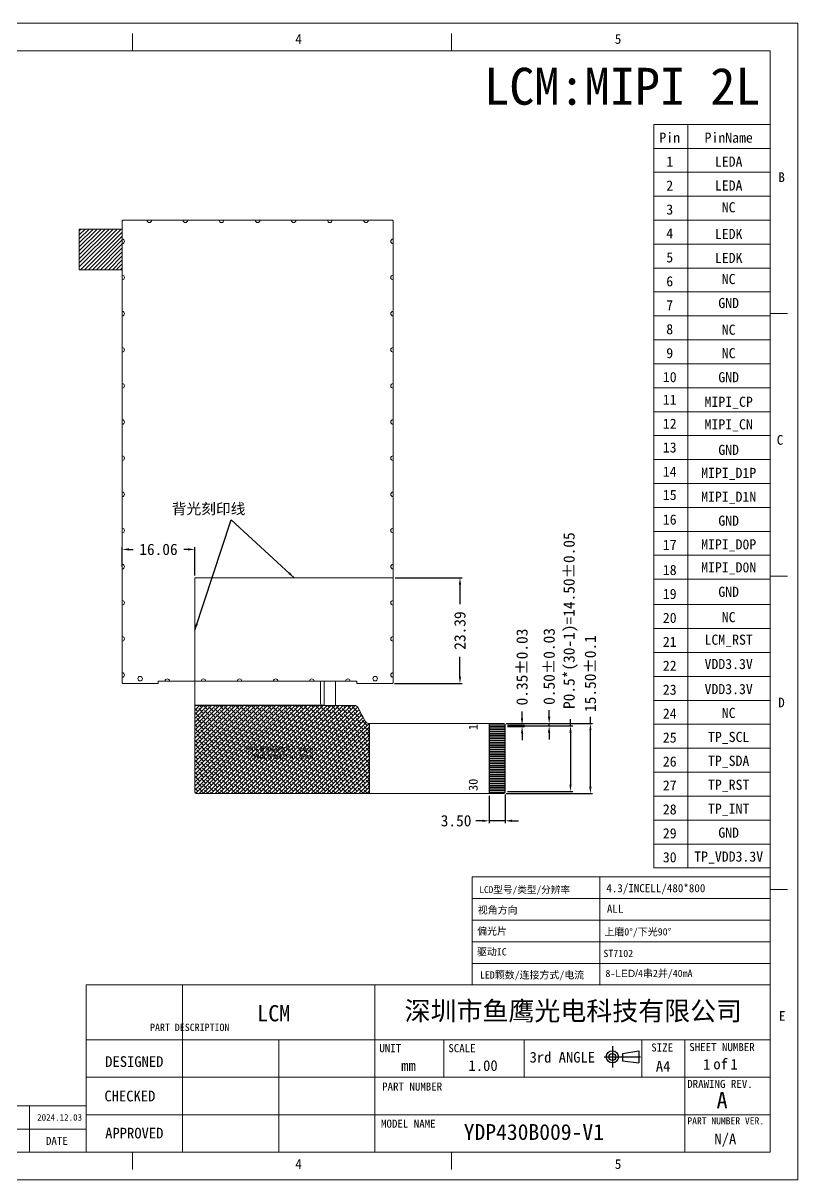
# Model space of a CAD drawing. Header units: inches. Extents: x 384 to 1427, y -468 to -47.
# Drawn here: x 577.8 to 749.5, y -464.8 to -208.7 of the extents above; entities that cross this region are included whole.
import ezdxf
from ezdxf.enums import TextEntityAlignment as Align

# ---------------------------------------------------------------- set-up
doc = ezdxf.new("R2010")
doc.units = ezdxf.units.IN
doc.header["$LTSCALE"] = 1.21
doc.header["$MEASUREMENT"] = 0
doc.header["$PDMODE"] = 3
doc.header["$PDSIZE"] = 0.3125
doc.layers.get('0').update_dxf_attribs({"linetype": 'CONTINUOUS'})
doc.layers.get('Defpoints').update_dxf_attribs({"linetype": 'CONTINUOUS'})
doc.layers.add('FPC', color=40, linetype='CONTINUOUS', lineweight=20)
for name, color, linetype in [('TOPOVERLAY', 2, 'CONTINUOUS'), ('TXT', 6, 'CONTINUOUS'), ('图框', 7, 'CONTINUOUS'), ('标 注', 3, 'CONTINUOUS')]:
    doc.layers.add(name, color=color, linetype=linetype)
doc.styles.add('仿宋', font='', dxfattribs={"height": 2.5})
doc.styles.add('宋', font='')
doc.styles.add('宋体', font='')
doc.styles.add('黑体', font='')
doc.styles.get('仿宋').set_extended_font_data('FangSong_GB2312')
doc.styles.get('宋').set_extended_font_data('SimSun')
doc.styles.get('宋体').set_extended_font_data('SimSun')
doc.styles.get('黑体').set_extended_font_data('楷体_GB2312')
doc.dimstyles.new('HC-1', dxfattribs={"dimtxt": 2.5, "dimasz": 1.5, "dimexe": 0.5, "dimexo": 0.5, "dimgap": 0.9, "dimtad": 0, "dimzin": 0, "dimdsep": 46, "dimtxsty": '仿宋', "dimcen": 0.5, "dimclrd": 3, "dimclre": 3, "dimclrt": 3, "dimazin": 0, "dimtfac": 1, "dimtmove": 0, "dimatfit": 3, "dimfxl": 1, "dimtolj": 1, "dimtzin": 0, "dimarcsym": 0})

# ---------------------------------------------------------------- blocks, each defined once
blk = doc.blocks.new('THIRD-PROJ_BL0')
at = {"linetype": 'Continuous'}
blk.add_line((257.13, 38.11), (257.13, 34.11), dxfattribs=at)
at = {"color": 7, "linetype": 'Continuous'}
for p, q in [((259.04, 36.73), (262.11, 37.22)), ((262.11, 37.22), (262.11, 34.94)), ((255.59, 36.06), (262.41, 36.06)), ((259.04, 36.73), (259.04, 35.31)), ((259.04, 35.31), (262.11, 34.94))]:
    blk.add_line(p, q, dxfattribs=at)
for centre, radius in [((257.13, 36.08), 1.14), ((257.13, 36.06), 0.67)]:
    blk.add_circle(centre, radius, dxfattribs=at)
blk = doc.blocks.new('*U1')
at = {"layer": '图框', "color": 2, "linetype": 'ByBlock'}
blk.add_lwpolyline([(-0.175, -1.75), (0.175, -1.75), (0.175, 1.75), (-0.175, 1.75)], close=True, dxfattribs=at)
blk = doc.blocks.new('*D13')
at = {"color": 0, "lineweight": -2}
for p, q in [((681.11, -379.77), (681.11, -385.79)), ((684.61, -379.44), (684.61, -385.79)), ((679.61, -385.29), (678.11, -385.29)), ((684.61, -385.29), (681.11, -385.29)), ((686.11, -385.29), (687.61, -385.29))]:
    blk.add_line(p, q, dxfattribs=at)
at = {"color": 0}
for points in [[(679.61, -385.54), (679.61, -385.04), (681.11, -385.29)], [(686.11, -385.04), (686.11, -385.54), (684.61, -385.29)]]:
    blk.add_solid(points, dxfattribs=at)
at = {"layer": 'Defpoints', "color": 0}
for p in [(681.11, -379.27), (684.61, -378.94), (681.11, -385.29)]:
    blk.add_point(p, dxfattribs=at)
at = {"color": 7, "lineweight": 5, "insert": (673.75, -385.29), "char_height": 2.5, "attachment_point": 5, "style": '仿宋'}
blk.add_mtext('\\A1;3.50', dxfattribs=at)
blk = doc.blocks.new('*D14')
at = {"color": 0, "lineweight": -2}
for p, q in [((694.37, -362.27), (694.37, -360.77)), ((684.81, -363.77), (694.87, -363.77)), ((685.11, -364.27), (694.87, -364.27)), ((694.37, -364.27), (694.37, -363.77)), ((694.37, -365.77), (694.37, -367.27))]:
    blk.add_line(p, q, dxfattribs=at)
at = {"color": 0}
for points in [[(694.12, -362.27), (694.62, -362.27), (694.37, -363.77)], [(694.62, -365.77), (694.12, -365.77), (694.37, -364.27)]]:
    blk.add_solid(points, dxfattribs=at)
at = {"layer": 'Defpoints', "color": 0}
for p in [(684.31, -363.77), (684.61, -364.27), (694.37, -363.77)]:
    blk.add_point(p, dxfattribs=at)
at = {"color": 7, "lineweight": 5, "insert": (694.37, -351.13), "char_height": 2.5, "attachment_point": 5, "rotation": 90, "style": '仿宋'}
blk.add_mtext('\\A1;0.50\\fFangSong_GB2312|b0|i0|c134|p49;±0.03', dxfattribs=at)
blk = doc.blocks.new('*D15')
at = {"color": 0, "lineweight": -2}
for p, q in [((688.37, -362.59), (688.37, -361.09)), ((685.11, -364.09), (688.87, -364.09)), ((685.11, -364.44), (688.87, -364.44)), ((688.37, -364.44), (688.37, -364.09)), ((688.37, -365.94), (688.37, -367.44))]:
    blk.add_line(p, q, dxfattribs=at)
at = {"color": 0}
for points in [[(688.12, -362.59), (688.62, -362.59), (688.37, -364.09)], [(688.62, -365.94), (688.12, -365.94), (688.37, -364.44)]]:
    blk.add_solid(points, dxfattribs=at)
at = {"layer": 'Defpoints', "color": 0}
for p in [(684.61, -364.09), (684.61, -364.44), (688.37, -364.09)]:
    blk.add_point(p, dxfattribs=at)
at = {"color": 7, "lineweight": 5, "insert": (688.37, -351.25), "char_height": 2.5, "attachment_point": 5, "rotation": 90, "style": '仿宋'}
blk.add_mtext('\\A1;0.35%%P0.03', dxfattribs=at)
blk = doc.blocks.new('*D16')
at = {"color": 0, "lineweight": -2}
for p, q in [((699.1, -364.27), (699.1, -362.77)), ((685.11, -364.27), (699.6, -364.27)), ((699.1, -365.77), (699.1, -377.27)), ((685.11, -378.77), (699.6, -378.77))]:
    blk.add_line(p, q, dxfattribs=at)
at = {"color": 0}
for points in [[(699.35, -365.77), (698.85, -365.77), (699.1, -364.27)], [(698.85, -377.27), (699.35, -377.27), (699.1, -378.77)]]:
    blk.add_solid(points, dxfattribs=at)
at = {"layer": 'Defpoints', "color": 0}
for p in [(684.61, -364.27), (684.61, -378.77), (699.1, -378.77)]:
    blk.add_point(p, dxfattribs=at)
at = {"color": 7, "lineweight": 5, "insert": (699.1, -340.99), "char_height": 2.5, "attachment_point": 5, "rotation": 90, "style": '仿宋'}
blk.add_mtext('\\A1;P0.5*(30-1)=14.50±0.05', dxfattribs=at)
blk = doc.blocks.new('*D17')
at = {"color": 0, "lineweight": -2}
for p, q in [((703.5, -363.77), (703.5, -362.27)), ((684.81, -363.77), (704, -363.77)), ((703.5, -377.77), (703.5, -365.27)), ((684.81, -379.27), (704, -379.27))]:
    blk.add_line(p, q, dxfattribs=at)
at = {"color": 0}
for points in [[(703.75, -365.27), (703.25, -365.27), (703.5, -363.77)], [(703.25, -377.77), (703.75, -377.77), (703.5, -379.27)]]:
    blk.add_solid(points, dxfattribs=at)
at = {"layer": 'Defpoints', "color": 0}
for p in [(684.31, -363.77), (703.5, -363.77), (684.31, -379.27)]:
    blk.add_point(p, dxfattribs=at)
at = {"color": 7, "lineweight": 5, "insert": (703.5, -352.7), "char_height": 2.5, "attachment_point": 5, "rotation": 90, "style": '仿宋'}
blk.add_mtext('\\A1;15.50\\fFangSong_GB2312|b0|i0|c134|p49;±0.1', dxfattribs=at)
blk = doc.blocks.new('*D167')
at = {"layer": 'Defpoints', "color": 0}
for p in [(659.78, -331.49), (674.61, -331.49), (659.63, -354.88)]:
    blk.add_point(p, dxfattribs=at)
at = {"layer": '标 注', "color": 0, "lineweight": -2}
for p, q in [((660.28, -331.49), (675.11, -331.49)), ((674.61, -332.99), (674.61, -337.34)), ((674.61, -353.38), (674.61, -349.02)), ((660.13, -354.88), (675.11, -354.88))]:
    blk.add_line(p, q, dxfattribs=at)
at = {"layer": '标 注', "color": 0}
for points in [[(674.36, -332.99), (674.86, -332.99), (674.61, -331.49)], [(674.36, -353.38), (674.86, -353.38), (674.61, -354.88)]]:
    blk.add_solid(points, dxfattribs=at)
at = {"layer": '标 注', "color": 0, "insert": (674.61, -343.18), "char_height": 2.5, "attachment_point": 5, "rotation": 90, "style": '仿宋'}
blk.add_mtext('\\A1;23.39', dxfattribs=at)
blk = doc.blocks.new('*D168')
at = {"layer": 'Defpoints', "color": 0}
for p in [(599.78, -325.22), (599.78, -329.53), (615.85, -331.49)]:
    blk.add_point(p, dxfattribs=at)
at = {"layer": '标 注', "color": 0, "lineweight": -2}
for p, q in [((599.78, -329.03), (599.78, -324.72)), ((615.85, -330.99), (615.85, -324.72)), ((601.28, -325.22), (602.21, -325.22)), ((614.35, -325.22), (613.42, -325.22))]:
    blk.add_line(p, q, dxfattribs=at)
at = {"layer": '标 注', "color": 0}
for points in [[(601.28, -324.97), (601.28, -325.47), (599.78, -325.22)], [(614.35, -324.97), (614.35, -325.47), (615.85, -325.22)]]:
    blk.add_solid(points, dxfattribs=at)
at = {"layer": '标 注', "color": 0, "insert": (607.82, -325.22), "char_height": 2.5, "attachment_point": 5, "style": '仿宋'}
blk.add_mtext('\\A1;16.06', dxfattribs=at)

msp = doc.modelspace()

# ---------------------------------------------------------------- hatches: boundary and pattern name
at = {"lineweight": 5}
h = msp.add_hatch(dxfattribs=at)
h.set_pattern_fill('ANSI31', color=1, scale=5)
h.set_pattern_definition([(45, (76.319, 25.0458), (-0.44194174, 0.44194174), [])])
h.paths.add_polyline_path([(599.7597, -254.3059), (590.2897, -254.3059), (590.2897, -263.3059), (599.7597, -263.3059)])
at = {"layer": '标 注', "lineweight": 5}
h = msp.add_hatch(dxfattribs=at)
h.set_pattern_fill('ANSI38', color=253, scale=5)
h.paths.add_polyline_path([(615.8485, -378.7659, 0.41421356), (616.3485, -379.2659), (654.5197, -379.2659), (654.5197, -363.7659, -0.27710227), (653.6372, -363.2361), (652.0696, -360.2937, 0.27710227), (651.187, -359.7639), (644.2485, -359.7639), (615.8485, -359.7639)])
h.paths.add_polyline_path([(627.5858, -368.636), (642.3372, -368.636), (642.3372, -372.3055), (627.5858, -372.3055)], flags=24)

# ---------------------------------------------------------------- linework, layer by layer
at = {"color": 7, "linetype": 'Continuous', "lineweight": 5}
for p, q in [((384.0609, -208.7294), (749.4658, -208.7294)), ((749.4658, -208.7294), (749.4658, -464.7664)), ((384.0609, -464.7665), (749.4658, -464.7664))]:
    msp.add_line(p, q, dxfattribs=at)
at = {"linetype": 'Continuous', "lineweight": 5}
for p, q in [((602.0982, -214.8493), (602.0982, -211.0243)), ((672.7374, -214.8493), (672.7374, -211.0243)), ((390.1808, -214.8493), (743.3459, -214.8493)), ((743.3459, -214.8493), (743.3459, -426.0097)), ((743.3459, -272.9885), (747.1708, -272.9885)), ((743.3459, -331.1277), (747.1709, -331.1277)), ((743.3459, -400.5073), (747.1709, -400.5073)), ((390.1809, -458.6466), (743.3459, -458.6465)), ((602.0982, -458.6465), (602.0982, -462.4715)), ((672.7374, -458.6465), (672.7374, -462.4715))]:
    msp.add_line(p, q, dxfattribs=at)
at = {"color": 7, "lineweight": 5}
for p, q in [((717.5483, -231.1444), (717.5483, -395.7261)), ((717.5483, -231.1444), (743.3459, -231.1444)), ((725.0806, -231.1444), (725.0806, -395.7261)), ((743.3459, -234.7355), (743.3459, -385.7201)), ((717.5483, -236.4434), (743.3459, -236.4434)), ((717.5483, -241.7424), (743.3459, -241.7424)), ((717.5483, -247.0415), (743.3459, -247.0415)), ((717.5483, -252.3405), (743.3459, -252.3405)), ((717.5483, -257.6395), (743.3459, -257.6395)), ((717.5483, -262.9386), (743.3459, -262.9386)), ((717.5483, -268.2376), (743.3459, -268.2376)), ((717.5483, -273.5366), (743.3459, -273.5366)), ((717.5483, -278.8357), (743.3459, -278.8357)), ((717.5483, -284.1347), (743.3459, -284.1347)), ((717.5483, -289.4337), (743.3459, -289.4337)), ((717.5483, -294.7328), (743.3459, -294.7328)), ((717.5483, -300.0318), (743.3459, -300.0318)), ((717.5483, -305.3308), (743.3459, -305.3308)), ((717.5483, -310.6299), (743.3459, -310.6299)), ((717.5483, -315.9289), (743.3459, -315.9289)), ((717.5483, -321.2279), (743.3459, -321.2279)), ((717.5483, -326.527), (743.3459, -326.527)), ((717.5483, -331.826), (743.3459, -331.826)), ((717.5483, -337.4367), (743.3459, -337.4367)), ((717.5483, -342.7358), (743.3459, -342.7358)), ((717.5483, -348.0348), (743.3459, -348.0348)), ((717.5483, -353.3338), (743.3459, -353.3338)), ((717.5483, -358.6329), (743.3459, -358.6329)), ((717.5483, -363.9319), (743.3459, -363.9319)), ((717.5483, -369.2309), (743.3459, -369.2309)), ((717.5483, -374.53), (743.3459, -374.53)), ((717.5483, -379.829), (743.3459, -379.829)), ((717.5483, -379.829), (743.3459, -379.829)), ((717.5483, -385.128), (743.3459, -385.128)), ((717.5483, -390.4271), (743.3459, -390.4271)), ((717.5483, -395.7261), (743.3459, -395.7261))]:
    msp.add_line(p, q, dxfattribs=at)
at = {"color": 30, "linetype": 'Continuous', "lineweight": 5}
for p, q in [((644.5485, -354.3759), (644.5485, -359.7639)), ((647.0485, -354.3759), (647.0485, -359.7639))]:
    msp.add_line(p, q, dxfattribs=at)
at = {"color": 4, "linetype": 'Continuous', "lineweight": 5}
for p, q in [((743.3458, -397.7208), (677.2958, -397.7208)), ((677.2958, -421.6211), (677.2958, -397.7208)), ((705.5687, -421.6211), (705.5687, -397.7208)), ((743.3458, -402.5009), (677.2958, -402.5009)), ((743.3458, -407.2809), (677.2958, -407.2809)), ((743.3458, -412.061), (677.2958, -412.061)), ((613.1347, -458.6465), (613.1347, -421.6211)), ((655.788, -421.6211), (655.788, -458.6465)), ((677.2958, -421.6212), (677.2958, -421.6211)), ((655.788, -433.7654), (591.808, -433.7654)), ((634.4613, -458.6465), (634.4613, -433.7654)), ((743.3459, -433.7654), (655.788, -433.7654)), ((671.0722, -442.0591), (671.0722, -433.7654)), ((688.8444, -442.0591), (688.8444, -433.7654)), ((714.9103, -442.0591), (714.9103, -433.7653)), ((724.3889, -458.6465), (724.3888, -433.7654)), ((655.788, -442.0591), (591.808, -442.0591)), ((743.3459, -442.0591), (655.788, -442.0591)), ((591.808, -448.3917), (508.4748, -448.3917)), ((579.2489, -448.3917), (579.2489, -458.6465)), ((655.788, -450.3528), (591.808, -450.3528)), ((743.3459, -450.3528), (655.788, -450.3528)), ((591.808, -453.5191), (508.4748, -453.5191))]:
    msp.add_line(p, q, dxfattribs=at)
at = {"color": 4, "lineweight": 5}
for p, q in [((677.2958, -416.8411), (743.3459, -416.841)), ((677.2958, -416.8411), (677.2958, -421.6211)), ((705.5687, -416.8411), (705.5687, -421.6211))]:
    msp.add_line(p, q, dxfattribs=at)
at = {"color": 0, "lineweight": 5}
msp.add_lwpolyline([(599.7847, -263.3059), (590.2897, -263.3059), (590.2897, -254.3059), (599.7847, -254.3059)], dxfattribs=at)
at = {"color": 4, "linetype": 'Continuous', "lineweight": 5}
msp.add_lwpolyline([(508.4748, -448.3917), (508.4748, -458.6465), (743.3459, -458.6465), (743.3459, -421.6211), (591.808, -421.6211), (591.808, -458.6465)], dxfattribs=at)
at = {"color": 7, "lineweight": 5}
for centre in [(603.7504, -353.8371), (655.819, -353.8371)]:
    msp.add_circle(centre, 0.5, dxfattribs=at)
at = {"lineweight": 5}
for centre, start, end in [((605.7847, -252.3759), 180, 360), ((613.7847, -252.3759), 180, 360), ((621.7847, -252.3759), 180, 360), ((629.7847, -252.3759), 180, 360), ((637.7847, -252.3759), 180, 360), ((645.7847, -252.3759), 180, 360), ((653.7847, -252.3759), 180, 360), ((599.7847, -257.0259), 270, 90), ((659.7847, -257.0259), 90, 270), ((599.7847, -265.0259), 270, 90), ((659.7847, -265.0259), 90, 270), ((599.7847, -273.0259), 270, 90), ((659.7847, -273.0259), 90, 270), ((599.7847, -281.0259), 270, 90), ((659.7847, -281.0259), 90, 270), ((599.7847, -289.0259), 270, 90), ((659.7847, -289.0259), 90, 270), ((599.7847, -297.0259), 270, 90), ((659.7847, -297.0259), 90, 270), ((599.7847, -305.0259), 270, 90), ((659.7847, -305.0259), 90, 270), ((599.7847, -313.0259), 270, 90), ((659.7847, -313.0259), 90, 270), ((599.7847, -321.0259), 270, 90), ((659.7847, -321.0259), 90, 270), ((599.7847, -329.0259), 270, 90), ((659.7847, -329.0259), 90, 270), ((599.7847, -337.0259), 270, 90), ((659.7847, -337.0259), 90, 270), ((599.7847, -345.0259), 270, 90), ((659.7847, -345.0259), 90, 270), ((599.7847, -353.0259), 270, 90), ((659.7847, -353.0259), 90, 270), ((609.7847, -354.3759), 0, 180), ((617.7847, -354.3759), 0, 180), ((625.7847, -354.3759), 0, 180), ((633.7847, -354.3759), 0, 180), ((641.7847, -354.3759), 0, 180), ((649.7847, -354.3759), 0, 180)]:
    msp.add_arc(centre, 0.5, start, end, dxfattribs=at)
at = {"layer": 'FPC', "color": 0}
for p in [(659.7847, -331.4859), (615.8485, -354.7459)]:
    msp.add_line(p, (615.8485, -331.4859), dxfattribs=at)
at = {"layer": 'FPC', "color": 30, "lineweight": 5}
for p, q in [((681.1106, -363.7659), (681.1106, -379.2659)), ((684.6106, -364.0659), (684.6106, -378.9659))]:
    msp.add_line(p, q, dxfattribs=at)
for centre, start, end in [((684.3106, -364.0659), 0, 90), ((684.3106, -378.9659), 270, 0)]:
    msp.add_arc(centre, 0.3, start, end, dxfattribs=at)
at = {"layer": 'TXT', "lineweight": 5}
for p, q in [((599.7847, -252.5259), (599.7847, -354.7259)), ((659.6347, -252.3759), (599.9347, -252.3759)), ((659.7847, -252.5259), (659.7847, -354.7259)), ((659.7847, -255.6624), (659.7847, -253.8759)), ((607.7847, -354.8759), (599.9347, -354.8759)), ((607.7847, -354.3759), (651.7847, -354.3759)), ((607.7847, -354.3759), (607.7847, -354.8759)), ((651.7847, -354.3759), (651.7847, -354.8759)), ((659.6347, -354.8759), (651.7847, -354.8759))]:
    msp.add_line(p, q, dxfattribs=at)
for centre, start, end in [((599.9347, -252.5259), 90, 180), ((659.6347, -252.5259), 0, 90), ((599.9347, -354.7259), 180, 270), ((659.6347, -354.7259), 270, 0)]:
    msp.add_arc(centre, 0.15, start, end, dxfattribs=at)
at = {"layer": '标 注', "color": 30, "lineweight": 5}
for p, q in [((643.7485, -359.2639), (643.7485, -354.3759)), ((651.187, -359.7639), (644.2485, -359.7639)), ((653.6372, -363.2361), (652.0696, -360.2937))]:
    msp.add_line(p, q, dxfattribs=at)
at = {"layer": '标 注', "color": 253}
for p, q in [((644.5485, -359.7639), (615.8485, -359.7639)), ((654.5197, -363.7659), (654.5197, -379.2659))]:
    msp.add_line(p, q, dxfattribs=at)
at = {"layer": '标 注', "color": 30, "lineweight": 5}
msp.add_lwpolyline([(615.8485, -354.3759), (615.8485, -378.7659, 0.41421356), (616.3485, -379.2659), (684.3106, -379.2659)], format="xyb", dxfattribs=at)
msp.add_lwpolyline([(684.3106, -363.7659), (654.5197, -363.7659)], dxfattribs=at)
for centre, radius, start, end in [((644.2485, -359.2639), 0.5, 180, 270), ((651.187, -360.7639), 1, 28.047307, 90), ((654.5197, -362.7659), 1, 208.047307, 270)]:
    msp.add_arc(centre, radius, start, end, dxfattribs=at)

# ---------------------------------------------------------------- block references
at = {"color": 4, "linetype": 'Continuous', "lineweight": 5, "xscale": 1.18481574577849, "yscale": 1.18481574577849, "zscale": 1.18481574577849, "rotation": 3.391905852188932e-06}
msp.add_blockref('THIRD-PROJ_BL0', (403.7138, -480.2914), dxfattribs=at)
at = {"layer": '图框', "color": 0, "linetype": 'ByBlock', "lineweight": 5, "rotation": 90}
for p in [(682.8606, -364.2659), (682.8606, -364.7659), (682.8606, -365.2659), (682.8606, -365.7659), (682.8606, -366.2659), (682.8606, -366.7659), (682.8606, -367.2659), (682.8606, -367.7659), (682.8606, -368.2659), (682.8606, -368.7659), (682.8606, -369.2659), (682.8606, -369.7659), (682.8606, -370.2659), (682.8606, -370.7659), (682.8606, -371.2659), (682.8606, -371.7659), (682.8606, -372.2659), (682.8606, -372.7659), (682.8606, -373.2659), (682.8606, -373.7659), (682.8606, -374.2659), (682.8606, -374.7659), (682.8606, -375.2659), (682.8606, -375.7659), (682.8606, -376.2659), (682.8606, -376.7659), (682.8606, -377.2659), (682.8606, -377.7659), (682.8606, -378.2659), (682.8606, -378.7659)]:
    msp.add_blockref('*U1', p, dxfattribs=at)

# ---------------------------------------------------------------- texts
at = {"color": 4, "linetype": 'Continuous', "lineweight": 5, "style": '宋体'}
for s, height, p in [('4', 2.142, (638.1255, -213.3127)), ('5', 2.142, (708.9038, -213.3006)), ('B', 2.142, (745.1304, -243.9069)), ('C', 2.142, (744.7841, -302.0561)), ('D', 2.142, (745.0934, -360.1771)), ('E', 2.142, (745.2601, -429.5654)), ('PART DESCRIPTION', 1.615658, (605.9551, -431.812)), ('UNIT', 1.77722, (656.7499, -436.507)), ('SCALE', 1.77722, (672.034, -436.507)), ('SIZE', 1.77722, (716.9861, -436.3542)), ('SHEET NUMBER', 1.777224, (725.3984, -436.2674)), ('3rd ANGLE', 2.36963, (690.0292, -438.8009)), ('DRAWING REV.', 1.777224, (724.9506, -444.4148)), ('PART NUMBER', 1.777224, (657.3686, -445.0019)), ('MODEL NAME', 1.77722, (657.1237, -453.2181)), ('PART NUMBER VER.', 1.562329, (724.9821, -452.4823)), ('4', 2.142, (638.1255, -462.3251)), ('5', 2.142, (708.9038, -462.3371))]:
    msp.add_text(s, height=height, rotation=0.000003, dxfattribs=at).set_placement(p)
at = {"color": 1, "linetype": 'Continuous', "lineweight": 5, "style": '宋体'}
for s, height, p in [('LCM:MIPI 2L ', 8.179268, (713.353, -226.7942)), ('LCM ', 3.59888, (634.5848, -429.6814)), ('A', 3.5989, (732.6777, -448.9337))]:
    msp.add_text(s, height=height, rotation=0.000003, dxfattribs=at).set_placement(p, align=Align.CENTER)
at = {"color": 7, "lineweight": 5, "style": '宋体'}
for s, p in [('PinName', (734.1353, -234.0744)), ('1', (721.078, -239.3735)), ('LEDA', (734.1353, -239.3735)), ('2', (721.078, -244.6725)), ('LEDA', (734.1353, -244.6725)), ('NC', (734.1353, -249.4821)), ('3', (721.078, -249.9715)), ('4', (721.078, -255.2706)), ('LEDK', (734.1353, -255.3958)), ('5', (721.078, -260.5696)), ('LEDK', (734.1353, -260.6948)), ('6', (721.078, -265.8686)), ('NC', (734.1353, -265.3792)), ('7', (721.078, -271.1677)), ('GND', (734.1353, -270.6783)), ('8', (721.078, -276.4667)), ('NC', (734.1353, -276.5919)), ('9', (721.078, -281.7657)), ('NC', (734.1353, -281.7822)), ('10', (721.078, -287.0648)), ('GND', (734.1353, -287.098)), ('11', (721.078, -292.0796)), ('MIPI_CP', (734.1353, -292.5435)), ('12', (721.078, -297.4035)), ('MIPI_CN', (734.1353, -297.5428)), ('13', (721.078, -302.6458)), ('GND', (734.1353, -303.1763)), ('14', (721.078, -308.0088)), ('MIPI_D1P', (734.1353, -308.2809)), ('15', (721.078, -313.149)), ('MIPI_D1N', (734.1353, -313.5599)), ('16', (721.078, -318.6021)), ('GND', (734.1353, -318.859)), ('17', (721.078, -324.2148)), ('MIPI_D0P', (734.1353, -324.1042)), ('18', (721.078, -329.7687)), ('MIPI_D0N', (734.1353, -329.1853)), ('19', (721.078, -335.0678)), ('GND', (734.1353, -334.6002)), ('20', (721.078, -340.3668)), ('NC', (734.1353, -340.2109)), ('21', (721.078, -345.6658)), ('LCM_RST', (734.1353, -345.1983)), ('22', (721.078, -350.9649)), ('VDD3.3V', (734.1353, -350.5794)), ('23', (721.078, -356.2639)), ('VDD3.3V', (734.1353, -356.1281)), ('24', (721.078, -361.5629)), ('NC', (734.1353, -361.4071)), ('25', (721.078, -366.862)), ('TP_SCL', (734.1353, -366.7261)), ('26', (721.078, -372.161)), ('TP_SDA', (734.1353, -372.0051)), ('27', (721.078, -377.46)), ('TP_RST', (734.1353, -377.3042)), ('28', (721.078, -382.7591)), ('TP_INT', (734.1353, -382.6232)), ('29', (721.078, -388.0581)), ('GND', (734.1353, -387.9022)), ('30', (721.078, -393.3571)), ('TP_VDD3.3V', (734.1353, -393.2013))]:
    msp.add_text(s, height=2.2443, dxfattribs=at).set_placement(p, align=Align.MIDDLE_CENTER)
at = {"color": 0, "linetype": 'Continuous', "lineweight": 5, "style": '宋体'}
for s, height, rotation, p in [('LCD型号/类型/分辨率', 1.523621, 359.999884, (688.9485, -401.2902)), ('视角方向', 1.6123, 359.999884, (682.9571, -405.8533)), ('偏光片', 1.6123, 0.000127, (681.7145, -410.5076)), ('驱动IC', 1.6123, 0.000127, (681.67, -415.0984)), ('LED颗数/连接方式/电流', 1.612297, 0.000127, (690.5811, -420.2201))]:
    msp.add_text(s, height=height, rotation=rotation, dxfattribs=at).set_placement(p, align=Align.CENTER)
at = {"color": 4, "linetype": 'Continuous', "lineweight": 5, "style": '宋体'}
for s, height, p in [('DESIGNED', 2.36963, (602.4713, -439.7765)), ('of', 2.36963, (732.3562, -440.3122)), ('mm', 2.36963, (663.2072, -440.6538)), ('1.00', 2.36963, (679.7353, -440.6538)), ('A4', 2.36963, (719.6101, -440.7973)), ('1', 2.3696, (729.2615, -440.4051)), ('1', 2.3696, (735.348, -440.3605)), ('CHECKED', 2.36963, (601.4903, -447.3908)), ('DATE', 1.77722, (585.3181, -457.0303)), ('APPROVED', 2.36963, (602.4713, -455.6082)), ('N/A', 2.36963, (733.3997, -456.8808))]:
    msp.add_text(s, height=height, rotation=0.000003, dxfattribs=at).set_placement(p, align=Align.CENTER)
at = {"color": 7, "lineweight": 5, "insert": (721.078, -234.0744), "char_height": 2.2443, "width": 15.130298, "attachment_point": 5, "style": '宋体'}
msp.add_mtext('Pin', dxfattribs=at)
at = {"color": 2, "lineweight": 5, "attachment_point": 1, "rotation": 0.000003}
for s, insert, char_height, width, style in [('{\\C1;背光刻印线}', (610.7849, -315.0322), 2.388923, 58.912253, '宋体'), ('{\\fSimSun|b1|i0|c134|p2;\\C4;深圳市鱼鹰光电科技有限公司}', (662.3519, -425.2678), 4.215214, 82.918833, '黑体'), ('\\pi5.449;{\\C1;YDP430B009-V1}', (669.9949, -452.4138), 3.512678, 45.55814, '宋体')]:
    msp.add_mtext(s, dxfattribs=dict(at, insert=insert, char_height=char_height, width=width, style=style))
at = {"color": 30, "lineweight": 5, "insert": (642.0872, -368.886), "char_height": 1, "width": 30.713424, "attachment_point": 3, "style": '宋'}
msp.add_mtext('{\\C3;钢片补强接地T=0.20mm}\\P{\\C3;+导电双面胶T=0.05mm}', dxfattribs=at)
at = {"color": 1, "lineweight": 5, "attachment_point": 1, "rotation": 0.000003, "style": '宋体'}
for s, insert, char_height, width in [('4.3/INCELL/480*800', (707.0249, -399.3032), 1.79252, 56.132561), ('ALL', (707.1553, -403.8655), 1.79252, 56.132561), ('8-{\\fArial|b0|i0|c0|p32;LED/}4串2并/40mA ', (706.8378, -418.2567), 1.613268, 26.455878)]:
    msp.add_mtext(s, dxfattribs=dict(at, insert=insert, char_height=char_height, width=width))
at = {"lineweight": 5, "insert": (580.9428, -450.2089), "char_height": 1.463616, "width": 9.105242, "attachment_point": 1, "rotation": 0.000003, "style": '宋体'}
msp.add_mtext('{\\C1;2024.12.03}', dxfattribs=at)
at = {"color": 1, "lineweight": 5, "style": '宋体'}
for tag, p in [('上磨0°/下光90°', (706.6055, -410.6675)), ('ST7102', (706.3873, -415.4516))]:
    msp.add_attdef(tag, p, '', height=1.6133, rotation=0.000003, dxfattribs=at)
at = {"layer": 'TOPOVERLAY', "color": 7, "lineweight": 5, "style": '宋体'}
for s, p in [('1', (678.5333, -365.2136, -210.513)), ('30', (678.5333, -378.6987, -210.513))]:
    msp.add_text(s, height=2, rotation=90, dxfattribs=at).set_placement(p)

# ---------------------------------------------------------------- dimensions: what is measured, and where the dimension line sits
at = {"color": 3, "lineweight": 5}
for base, p1, p2, text, picture, middle in [((699.0987, -378.7659), (684.6106, -364.2659), (684.6106, -378.7659), 'P0.5*(30-1)=<>±0.05', '*D16', (699.0987, -340.9945)), ((694.375, -363.7659), (684.6106, -364.2659), (684.3106, -363.7659), '<>\\fFangSong_GB2312|b0|i0|c134|p49;±0.03', '*D14', (694.375, -351.1302)), ((688.3677, -364.0909), (684.6106, -364.4409), (684.6106, -364.0909), '<>%%P0.03', '*D15', (688.3677, -351.2481)), ((703.5042, -363.7659), (684.3106, -379.2659), (684.3106, -363.7659), '<>\\fFangSong_GB2312|b0|i0|c134|p49;±0.1', '*D17', (703.5042, -352.7017))]:
    dim = msp.add_linear_dim(base=base, p1=p1, p2=p2, angle=90, text=text, dimstyle='HC-1', override={"dimtxsty": '仿宋', "dimclrd": 0, "dimclre": 0, "dimclrt": 7, "dimfxl": 0.5, "dimarcsym": 2}, dxfattribs=at)
    dim.commit()
    dim.dimension.update_dxf_attribs({"geometry": picture, "text_midpoint": middle, "dimtype": 128})
dim = msp.add_linear_dim(base=(681.1106, -385.2896), p1=(684.6106, -378.9409), p2=(681.1106, -379.2659), angle=180, dimstyle='HC-1', override={"dimclrd": 0, "dimclre": 0, "dimclrt": 7, "dimfxl": 0.5, "dimarcsym": 2}, dxfattribs=at)
dim.commit()
dim.dimension.update_dxf_attribs({"geometry": '*D13', "text_midpoint": (673.7535, -385.2896)})
at = {"layer": '标 注'}
dim = msp.add_linear_dim(base=(599.7847, -325.2238), p1=(615.8485, -331.4859), p2=(599.7847, -329.5259), dimstyle='HC-1', override={"dimclrd": 0, "dimclre": 0, "dimclrt": 0}, dxfattribs=at)
dim.commit()
dim.dimension.update_dxf_attribs({"geometry": '*D168', "text_midpoint": (607.8166, -325.2238)})
at = {"layer": '标 注', "color": 3}
dim = msp.add_linear_dim(base=(674.6097, -331.4859), p1=(659.6347, -354.8759), p2=(659.7847, -331.4859), angle=90, dimstyle='HC-1', override={"dimclrd": 0, "dimclre": 0, "dimclrt": 0}, dxfattribs=at)
dim.commit()
dim.dimension.update_dxf_attribs({"geometry": '*D167', "text_midpoint": (674.6097, -343.1809)})

# ---------------------------------------------------------------- leaders
at = {"layer": '标 注'}
for points in [[(615.8485, -343.1159), (623.8959, -318.6438)], [(637.8666, -331.4859), (623.8959, -318.6438)]]:
    msp.add_leader(points, dimstyle='HC-1', override={"dimgap": 0.9, "dimtad": 0, "dimdec": 3, "dimclrd": 0, "dimclre": 0, "dimclrt": 0, "dimtdec": 3}, dxfattribs=at)

doc.saveas('drawing.dxf')
